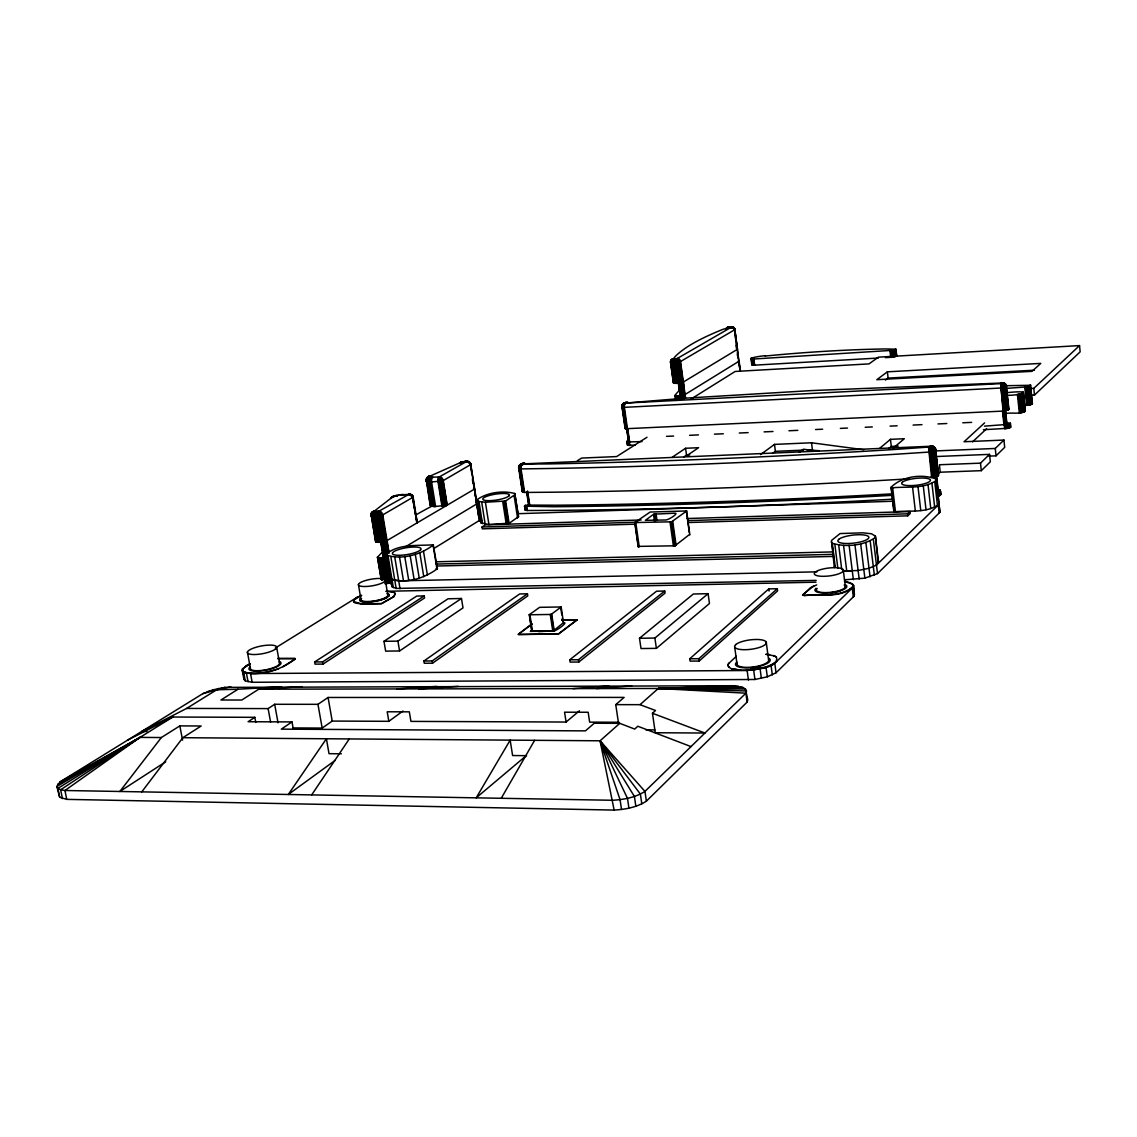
<?xml version="1.0" encoding="UTF-8"?>
<svg xmlns="http://www.w3.org/2000/svg" width="1137" height="1137" viewBox="0 0 1137 1137"><rect width="100%" height="100%" fill="white"/><g stroke="black" fill="none" stroke-linecap="round" stroke-linejoin="round"><path stroke-width="1.5" d="M679.443 390.346A365.204 71.176 -6.2 0 0 676.657 393.274L675.094 395.306L675.79 399.115M934.785 448.319A4.022 3.496 -72 0 0 931.061 446.23L523.588 463.868M683.323 382.046L737.543 349.244L734.829 329.517A3.07 2.914 -66.4 0 0 731.517 327.044L722.905 329.346A363.087 65.349 -6.3 0 0 674.838 356.933L673.346 358.851L677.169 358.539L731.574 327.072A3.07 2.999 -48.9 0 1 734.971 329.588L680.253 361.694L674.255 362.859L670.631 362.149M683.195 382.117L677.069 383.382L673.445 382.615M398.59 495.078L408.752 494.353A3.795 2.97 -83.1 0 1 412.063 496.116M381.151 579.344L377.427 557.315L380.938 553.548A465.815 117.182 -7.1 0 1 383.084 551.644M374.229 511.181L378.948 511.195L408.766 494.439A3.795 3.596 -56.4 0 1 413.044 497.21L382.757 514.905L374.84 516.553L371.06 515.345A3.894 3.709 30.3 0 1 374.229 511.181L392.762 496.812L398.618 494.979M728.831 327.982L729.158 327.158M429.459 476.531A3.937 3.823 5.8 0 0 426.19 480.866L430.411 482.06L442.705 480.894L470.803 464.521A3.852 3.724 -41.5 0 0 466.468 461.523L461.352 462.19L429.544 476.332A3.923 3.752 31.4 0 0 426.318 480.553L430.227 505.624L434.391 506.59L447.239 505.169L443.288 480.624A3.923 3.283 61 0 0 439.28 476.943L431.406 477.242L429.544 476.332M439.28 476.943L466.497 461.565A3.852 3.738 17.3 0 1 470.889 464.82M892.417 499.2A1418.877 204.035 -5.9 0 1 554.16 510.371L527.412 510.499L525.152 509.945L526.019 508.807M528.975 504.16L524.512 506.178L553.605 506.747A1419.26 202.77 -5.9 0 0 891.962 495.348M908.847 478.819L898.713 479.43A1420.795 197.696 -6 0 1 551.417 492.222L524.64 492.449L522.423 491.411M894.89 350.182L753.859 358.994C743.456 358.482 767.759 354.829 765.3 356.037A375.281 78.68 -7.7 0 1 885.78 348.945L895.785 349.201L894.89 350.182L895.615 356.492L896.51 355.483M397.367 495.49L397.353 496.372M626.302 402.981L685.327 398.163L811.605 390.574L1002.379 382.998A3.667 3.496 -48.1 0 1 1006.316 385.997L1008.917 409.292L1002.493 411.125L1003.999 425.266L1010.409 423.405L1006.458 422.566M844.507 579.813L864.873 578.136L877.508 573.602L939.915 512.247L933.292 451.29A4.036 2.373 73.7 0 0 930.35 446.955L896.141 449.371A1420.312 187.577 -6 0 1 549.171 463.91L521.855 464.067L523.617 463.342M938.991 504.302L939.105 502.952L939.02 504.302C926.769 513.341 909.628 510.328 895.473 511.707L893.853 511.551L891.067 487.276C902.209 476.09 922.263 473.603 936.405 479.132L936.277 480.439C923.912 489.251 906.843 486.352 892.644 487.787L891.067 487.276M930.805 477.469L938.395 475.55L935.353 449.428A4.036 3.695 -62.8 0 0 931.16 446.272L931.246 446.315A4.036 3.837 -47.6 0 1 935.595 449.57L934.443 450.906L929.54 452.029L895.757 454.246A1423.297 189.396 -6 0 1 547.835 468.529L521.016 468.913L518.813 467.918A3.766 3.567 38.5 0 1 521.897 463.939A3.752 3.439 51 0 0 519.012 467.733L522.551 492.065M411.708 496.087A3.795 2.658 -86.8 0 0 408.766 494.353L408.766 494.439A3.795 3.24 -77.9 0 1 412.617 497.068L416.867 523.034L416.739 522.139M853.489 585.257L854.271 595.944L776.045 672.791L767.304 676.799L754.925 679.485L252.144 682.285L245.251 680.807L243.929 679.4L244.171 677.68M282.942 666.723L294.98 659.147C280.754 669.963 261.339 676.614 243.645 672.095L242.323 670.716L242.522 668.798L250.396 663.695M242.323 670.716L242.565 669.025L247.482 664.946M876.442 565.061L878.475 561.763L875.405 536.152L871.525 533.779L862.841 532.812L840.058 533.566L831.545 540.43L834.345 567.562L834.714 565.956M739.093 365.631L738.453 360.727L739.121 361.168L684.431 394.909M878.205 563.355L875.405 536.152M853.148 586.962C839.689 597.607 820.289 594.296 804.427 595.404L802.566 595.035L804.456 595.632C819.137 593.542 843.256 599.242 853.517 585.47C852.921 582.144 834.345 578.648 852.309 583.977L853.517 585.47L854.271 595.944M928.545 447.267L931.601 477.412M464.038 461.523L464.322 462.333M729.457 327.115L729.4 327.897M675.435 358.965L680.153 395.221L684.531 394.837L683.365 382.032M243.929 679.4L242.28 670.503L243.645 672.095L250.538 673.559L747.137 670.517C755.252 669.252 779.442 668.329 776.415 657.03L773.7 655.566L776.415 657.03M747.108 702.097L747.762 699.88L745.488 689.022L742.759 687.43L733.18 685.725L225.012 687.388L212.889 689.875L202.841 693.655L60.119 781.858L56.85 786.52L59.678 797.222L66.742 799.368L614.151 810.084C625.322 809.416 636.862 807.341 646.385 801.159L747.108 702.097L745.9 693.186L746.568 690.983L658.309 688.468L258.739 689.193L241.811 700.022L220.919 700.008L238.031 689.235L281.564 686.734L278.608 688.652M1010.409 423.405L1010.736 427.1L1008.078 428.279L983.42 429.729M984.486 426.148L1006.97 424.428L1003.118 387.689A3.653 1.322 79.3 0 0 1001.313 383.595L624.895 403.109A3.425 1.677 75.5 0 1 625.847 402.569L626.601 402.413M729.755 327.072L730.011 328.11M625.847 402.569L624.853 402.981A3.425 3.312 34.3 0 0 621.967 406.662L624.398 407.344L1000.304 388.058L1006.487 386.282A3.681 3.567 -3 0 0 1002.45 383.112L1002.379 382.998A3.667 3.383 -62.8 0 1 1006.103 385.869L1008.732 409.633M937.485 489.663C941.891 488.683 942.246 496.542 937.698 496.144L937.414 493.572M937.499 490.701L938.21 490.146L937.371 489.72M727.964 665.33L728.661 663.269L728.007 665.557L729.002 667.405L728.007 665.557M1001.313 383.595L1002.45 383.112A3.681 3.553 -27.1 0 1 1006.458 386.139M376.944 511.693L383.979 557.173L387.035 557.102M930.222 446.145A4.036 1.563 89.1 0 1 931.231 446.329L931.288 446.372A4.051 3.908 -24.2 0 1 935.737 449.74L938.395 475.55M629.5 440.275L626.928 441.71L629.6 442.151L627.709 428.919L624.995 428.351L626.103 427.555M627.112 428.223L626.558 428.692L1002.763 411.111L1005.279 410.485L1004.909 409.874M930.35 446.955L931.302 446.429A4.036 3.866 28.9 0 1 935.708 450.096M523.859 463.299L524.043 463.37A3.752 0.796 84 0 1 524.527 463.313M638.184 546.385L674.98 545.803L689.576 534.418M627.141 402.327L627.496 403.081M634.773 522.565L671.626 521.812L686.72 510.954L650.151 512.034L634.773 522.565L638.17 546.783M576.971 619.821L558.565 634.034L518.387 634.503L558.523 633.821L577.099 619.963L561.792 619.821M530.425 631.348L552.326 631.22C556.178 631.717 568.656 621.612 563.824 622.806M529.316 614.776L551.104 614.449L561.166 606.959L539.606 607.329L529.288 614.733L531.832 630.964L553.591 630.694L563.057 623.019M501.232 798.302L534.632 740.315M532.017 624.071L518.259 634.361L531.988 623.858M802.708 595.404L810.397 587.715L816.693 584.915M509.205 523.191L488.924 524.512L480.923 522.821L477.156 499.598C487.418 492.392 502.682 490.303 514.763 493.501L518.515 516.695L509.092 523.318L505.624 501.005L515.089 494.581M311.666 794.919L349.272 738.936M141.77 791.878L182.844 737.7L201.15 726.003L179.845 725.889L161.34 737.543L119.854 791.48L165.718 761.776M1025.944 405.383C1027.265 405.213 1033.86 404.786 1031.842 403.01M480.653 521.698L481.676 520.405M816.011 588.284L815.03 589.534A16.06 4.434 -7 0 0 825.164 593.045L829.243 592.86A16.06 4.434 -7 0 0 843.839 589.378A16.06 4.434 -7 0 0 845.402 584.745M817.176 588.44L816.394 589.421A14.667 4.051 -7 0 0 825.661 592.619L829.385 592.448A14.667 4.051 -7 0 0 842.716 589.279A14.667 4.051 -7 0 0 844.151 585.043M736.847 662.004L735.639 663.482A17.496 5.287 -7.5 0 0 755.039 667.177A17.496 5.287 -7.5 0 0 768.839 658.181M394.042 596.285L395.25 593.301L394.084 596.484L381.535 603.719L361.793 604.088L355.071 602.951L353.579 601.601L361.751 603.889L381.492 603.52L394.084 596.484M383.354 556.306L383.979 557.173M464.408 461.48L465.033 462.233M375.58 540.715C376.219 543.955 383.524 541.553 386.239 540.928L388.3 553.15M353.621 601.814L353.564 600.194L357.686 596.925L275.339 648.005M361.523 595.305L353.564 600.194M371.259 515.132L375.537 541.724M429.758 476.119A3.923 3.61 48 0 0 426.659 480.198L430.482 505.894M988.991 456.108L996.055 455.823L1004.696 447.338L1003.928 440.062L964.048 441.753L984.571 422.907M937.457 474.413L940.242 472.21L981.316 470.661L990.341 461.807L989.531 454.374L937.059 456.491M476.9 503.833L477.27 503.037L475.991 502.625M935.225 450.934L995.259 448.461L1003.928 440.062M940.242 472.21L939.404 464.749L980.492 463.157L989.531 454.374M740.983 670.276L731.603 668.684L740.983 670.276L753.632 669.906L766.025 667.248L774.78 663.283L852.253 588.071L853.333 596.854M748.43 680.068L747.094 670.247L765.997 667.007L771.014 665.131L776.983 660.91M1030.961 395.235L1034.499 395.065L1080.15 351.845L1079.539 345.591L878.404 357.16L869.023 363.897L735.17 371.458L691.182 398.959M687.984 522.551L907.809 515.814L910.197 513.54L909.97 511.551L687.118 518.543M388.84 552.923L386.793 540.7L474.655 488.995L473.774 488.199M687.714 520.632L907.568 513.81L909.97 511.551M1030.264 388.541L1033.803 388.357L1079.539 345.591M972.533 441.852L986.603 428.763M831.161 541.979L832.298 543.33C846.07 547.338 863.125 545.774 875.12 537.702M813.722 585.967L802.779 594.694M728.689 663.511L736.307 656.291M652.467 713.269L704.926 733.038L655.267 732.74L652.467 713.269L655.537 710.497L640.032 704.67L615.757 704.642L618.471 723.018M816.863 571.84L398.703 580.865L392.052 579.827L390.474 577.44L390.545 578.761C405.895 584.205 424.627 578.264 437.375 568.713L433.325 544.936L432.159 544.865C417.222 545.874 398.931 543.784 386.452 553.818L386.566 555.083C401.873 560.257 421.344 554.444 433.325 544.936M699.184 661.038L777.58 590.899L777.31 588.724L768.811 588.881L689.761 658.764L690.088 661.094L699.184 661.038L698.871 658.693L777.31 588.724M640.032 704.67L658.309 688.468L733.18 685.725M690.998 746.597L637.814 726.245L634.688 729.073L619.764 723.345L600.066 740.798L182.844 737.7M615.757 704.642L624.114 697.407L328.067 697.478L317.962 704.329L274.671 704.286L268.119 708.593L186.624 708.436L141.713 731.432L146.971 731.475M295.009 659.361L294.966 658.38L277.741 658.437M656.39 648.36L709.474 603.491L708.095 593.685L693.357 593.997L639.491 638.269L641.012 648.545L656.39 648.36L654.884 638.056L708.095 593.685M892.716 448.546L904.327 438.726L890.47 439.337L879.953 448.077M525.919 755.934L476.176 797.861L510.158 740.13L512.602 755.536L526.573 755.679M292.777 727.922L322.169 728.078L332.217 721.071L388.84 721.313L387.205 711.79L409.32 711.833L410.94 721.398L566.084 722.038L579.444 710.781M606.163 688.255L608.835 685.995L573.062 688.624M888.665 448.618L891.294 446.415L898.216 446.116M730.039 327.044L730.608 328.039M578.804 662.032L665.031 593.173L664.733 591.041L656.561 591.197L569.751 659.801L570.092 662.089L578.804 662.032L578.463 659.73L664.733 591.041M937.258 492.278L940.342 490.445M1005.151 413.882C1008.633 411.765 1022.675 415.133 1024.92 410.642M799.268 452.355L803.404 449.214L817.475 451.091M752.012 364.408L754.655 365.148L878.361 358.041M885.481 380.071L888.125 378.081L1034.386 370.193M887.386 371.827L876.826 379.687L1032.012 371.344L1040.781 363.399L887.386 371.827L888.125 378.081M772.591 453.393L775.391 451.332L803.575 450.124M760.511 454.629L774.496 444.396L811.52 442.776L863.807 449.74M335.287 760.283L288.286 794.493L326.39 738.766L329.019 753.675L341.327 753.788M388.84 721.313L402.953 711.037M434.007 688.439L436.821 686.393L396.813 688.951M653.391 514.436L645.375 520.334L665.557 519.979C668.428 520.234 679.528 512.773 674.852 513.213L654.045 514.151L654.343 521.13M432.557 663.184L527.767 595.887L527.454 593.812L519.666 593.955L423.902 661.009L424.272 663.241L432.557 663.184L432.188 660.952L527.454 593.812M399.584 650.961L463.015 607.883L461.466 598.488L448.049 598.787L383.965 641.325L385.656 651.131L399.584 650.961L397.907 641.126L461.466 598.488M685.966 456.278L698.587 447.708L685.583 448.276L672.308 457.173M293.232 728.817L291.996 721.924L281.322 729.144L585.441 730.878L594.267 723.231L619.764 723.345M683.763 456.96L686.521 455.098L689.761 454.956M474.385 489.208L473.489 488.526M255.768 722.436L254.83 717.319L248.108 721.725L291.996 721.924M322.965 664.093L424.57 597.977L424.229 595.93L416.739 596.072L314.636 661.947L315.02 664.136L322.965 664.093L322.581 661.905L424.229 595.93M647.01 437.262L616.609 456.577L581.661 458.069L577.326 460.741M634.801 524.185L482.33 528.861L482.045 527L485.471 524.868L641.126 519.979M254.83 717.319L172.781 717.035L57.873 788.382L59.678 797.222M186.624 708.436L218.887 688.411M245.379 666.495L249.87 663.724M433.922 548.475L481.562 519.112M404.673 547.281L476.758 503.933M57.617 784.303L140.022 737.387L161.34 737.543M60.119 781.858L140.022 737.387L64.937 790.499L60.631 789.746L57.873 788.382L56.85 786.52L140.022 737.387L60.631 789.746L62.436 798.6M1006.33 388.399L1025.475 386.992L1030.705 385.272L1006.146 385.713M622.65 406.207L621.967 406.662L625.151 428.606M127.642 740.13L172.781 717.035M477.156 499.598L478.975 501.516L485.414 502.256L505.624 501.005M387.063 540.558L382.416 541.539L385.059 557.258M1006.558 395.207C1019.477 396.046 1035.793 389.778 1007.695 392.563M357.714 597.124L361.566 595.504M529.472 504.288L528.534 505.084L556.178 505.212A1415.679 202.016 -5.9 0 0 891.778 493.87M629.244 441.341L628.448 441.923L642.021 441.597M684.73 394.766L679.4 395.918L675.165 395.562M868.981 568.273L876.471 565.061L938.267 505.027L939.162 512.972M683.01 382.188L681.433 382.572L683.152 395.15M245.251 680.807L243.602 671.882C255.015 675.662 267.863 671.683 278.636 668.854M202.841 693.655L225.012 687.388M391.739 582.67L384.903 583.693M538.597 631.618L554.6 630.836M377.427 557.315L381.336 558.21L387.461 557.215L390.588 575.876M869.023 568.258L858.094 570.518L843.512 570.959M207.417 691.666L230.854 686.847M212.889 689.875L238.031 689.235M680.153 395.221L678.249 382.6L681.12 382.615L682.84 395.193M523.375 463.384L522.992 464.607M596.499 688.581L631.675 685.952M418.8 688.908L458.296 686.336M258.739 689.193L301.831 686.691M885.425 357.643L890.726 357.331L889.987 351.035M666.524 436.366L673.63 436.039M689.59 435.315L698.459 434.902M714.42 434.163L723.303 433.765M739.263 433.026L748.132 432.628M764.092 431.889L772.975 431.492M788.936 430.752L797.804 430.354M815.542 429.53L822.634 429.203M840.385 428.393L847.477 428.066M865.214 427.256L872.306 426.929M890.058 426.119L897.15 425.792M913.11 425.067L921.979 424.655M937.954 423.93L946.823 423.518M962.783 422.779L971.652 422.381M627.61 440.929L627.51 445.135L635.142 445.235M807.099 449.982L819.365 450.707M518.102 513.697L893.44 501.232M482.045 527L638.07 522.167M738.553 686.307L658.309 688.468L745.9 693.186L644.949 791.395C635.412 797.534 623.858 799.595 612.687 800.277L64.937 790.499L66.742 799.368M436.381 561.792L832.781 551.914M436.167 564.066L833.577 554.33M436.48 566.027L833.833 556.419M843.455 571.257L852.309 571.072M385.784 591.297L815.996 582.187M384.391 541.368L391.895 586.635L396.145 588.44L816.167 580.396M561.82 620.035L577.127 620.177M383.965 641.325L397.907 641.126M639.491 638.269L654.884 638.056M742.759 687.43L658.309 688.468L745.488 689.022L745.886 691.978M689.761 658.764L698.871 658.693M423.902 661.009L432.188 660.952M569.751 659.801L578.463 659.73M314.636 661.947L322.581 661.905M277.783 658.664L295.307 658.693M619.096 722.251L589.648 722.137L588.17 712.259L564.577 712.203L566.084 722.038M645.958 729.84L654.798 729.897M435.997 568.415L437.375 568.713M1005.549 423.888L1006.998 424.343M390.943 591.638L393.757 592.391L387.006 591.297M766.068 654.216L773.728 655.807M766.096 654.443L769.564 654.557M734.005 329.346L734.829 329.517L740.13 371.245M895.302 355.199L896.041 355.312L895.302 349.031M469.965 464.209L470.803 464.521L479.743 520.774M1007.851 408.666L1008.917 409.292M939.645 493.728L940.825 494.51M1005.719 385.315A3.653 3.212 -72 0 1 1005.804 385.77L1008.505 409.803M935.026 449.3L938.622 475.167M531.832 630.964L529.43 614.52M728.973 667.177L731.631 668.911M1005.279 409.988L1006.771 424.613M737.33 349.215L740.016 370.605M393.729 592.178L395.278 593.5M1010.239 423.106L1010.594 427.285M853.39 592.718L854.598 594.225M929.185 447.196L933.235 477.213M675.861 358.908L681.219 395.306M377.541 511.593L385.486 557.258M1000.858 383.666L1006.06 428.635M739.078 360.955L740.4 370.989M626.871 402.37L626.899 403.166M518.515 516.695L514.763 493.501M928.872 447.239L932.425 477.327M179.845 725.889L182.574 740.173M252.144 682.285L250.495 673.36M248.051 681.788L246.402 672.862M242.522 668.798L243.844 675.947M268.119 708.593L270.592 722.109M247.411 652.084L250.367 668.172A14.895 3.979 -10.8 0 0 260.217 670.574A14.895 3.979 -10.8 0 0 277.172 665.984L278.863 664.733A14.895 3.979 -10.8 0 0 279.347 662.558M274.671 704.286L278.039 722.805M276.703 647.493L279.603 663.567M317.962 704.329L322.169 728.078M328.067 697.478L332.217 721.071M358.411 584.56L360.969 599.512M379.175 542.221L374.84 516.553A3.88 1.961 88.1 0 1 376.091 511.764M385.358 580.367L387.873 595.319M381.336 558.21L385.628 583.679M378.436 542.235L374.116 516.568A3.88 2.331 -89.7 0 1 375.736 511.764M380.611 558.224L384.334 580.296M377.768 542.207L373.448 516.553A3.88 2.658 -87.2 0 1 375.409 511.764M377.171 542.164L372.837 516.511A3.88 2.942 -84.1 0 1 375.111 511.749M379.943 558.196L383.382 578.562M376.631 542.093L372.311 516.44A3.88 3.198 -80 0 1 374.84 511.707M379.332 558.153L382.771 578.506M376.176 541.994L371.856 516.354A3.88 3.411 -74.3 0 1 374.627 511.664M378.806 558.068L382.529 580.126M375.807 541.866L371.486 516.226A3.88 3.582 -65.7 0 1 374.443 511.607M378.351 557.969L382.075 580.012M377.981 557.841L381.705 579.884M377.541 556.888L381.421 579.728M394.766 557.045L400.025 588.767M390.872 556.76L396.145 588.44M389.11 552.781L382.757 514.905A3.894 3.056 63.3 0 0 378.948 511.195M388.584 553.037L382.245 515.132A3.88 2.644 68.1 0 0 378.834 511.238M387.959 553.264L381.648 515.345A3.88 2.26 71 0 0 378.621 511.323M385.557 541.127L387.618 553.364M388.072 556.092L393.374 587.701M387.234 553.449L380.994 515.558A3.88 1.848 73.4 0 0 378.365 511.394M384.789 541.297L387.134 555.282M384.59 541.425L380.284 515.757A3.88 1.393 75.4 0 0 378.109 511.465M383.993 541.439L386.637 557.158M386.751 557.414L390.46 579.486M383.837 541.61L379.516 515.928A3.88 0.91 77.3 0 0 377.825 511.536M383.595 541.482L386.239 557.215M385.997 557.599L390.574 583.821M383.226 541.51L385.855 557.244M385.216 557.77L389.494 583.238M382.245 541.908L377.242 511.65M382.018 541.525L384.661 557.244M381.662 541.496L384.306 557.215M384.42 557.912L388.698 583.38M381.066 541.397L383.709 557.116M380.852 541.311L383.496 557.031M383.61 558.025L387.902 583.508M380.511 541.013L383.325 556.945M380.653 542.122L376.333 516.454A3.88 1.066 84.2 0 1 376.645 511.721M382.828 558.125L387.12 583.594M379.9 542.193L375.58 516.511A3.88 1.535 86 0 1 376.375 511.749M382.06 558.182L386.353 583.651M415.289 554.316L419.226 578.122M410.13 555.51L414.081 579.33M404.744 556.405L408.709 580.225M399.499 556.931L403.464 580.737M423.518 551.388L427.413 575.123M417.322 522.622L413.172 497.31A3.809 3.681 -34 0 0 408.837 494.368A3.795 3.269 57.8 0 1 412.745 497.935M417.236 522.75L412.319 497.025A3.795 2.97 -83.1 0 0 412.205 496.556M416.952 522.977L412.859 497.139A3.795 3.454 -69.9 0 0 408.823 494.368A3.795 3.425 51.7 0 1 412.958 497.793M419.851 552.909L423.774 576.686M443.458 506.221L439.223 476.971A3.923 3.07 64.7 0 1 443.018 480.766L446.983 505.311M442.961 506.278L438.981 481.718A3.923 0.966 84 0 1 439.223 476.986A3.923 2.743 68.4 0 1 442.705 480.894L446.67 505.453M442.464 506.32L438.498 481.761A3.923 1.45 85.7 0 1 439.223 476.986A3.923 2.373 71.3 0 1 442.336 481.022L446.301 505.581M441.995 506.349L438.029 481.79A3.923 1.791 87.2 0 1 439.109 476.986L444.468 506.05M435.599 506.576L431.619 482.045A3.923 2.018 88.2 0 1 432.941 477.242M434.391 506.59L430.411 482.06A3.923 2.359 -89.9 0 1 432.074 477.256M433.311 506.548L429.317 482.031A3.923 2.757 -86.9 0 1 431.406 477.242M432.358 506.462L428.365 481.96A3.923 3.098 -83 0 1 430.809 477.199M431.563 506.32L427.569 481.832A3.923 3.383 -77.3 0 1 430.326 477.114M430.923 506.136L426.943 481.647A3.923 3.61 -68.2 0 1 429.928 477M433.026 544.865L437.034 569.012M445.889 505.709L441.923 481.15A3.923 1.947 73.6 0 0 439.223 476.986L443.97 506.15M445.434 505.837L441.483 481.278A3.923 1.507 75.7 0 0 439.223 476.986A3.923 1.023 77.4 0 1 441 481.392L444.965 505.951M477.426 500.678L480.923 522.821M477.27 503.037L480.041 520.391M477.085 502.895L479.942 520.575M479.459 520.973L470.619 464.393A3.837 3.624 -61.9 0 0 466.397 461.48M471.969 474.57L470.334 464.28A3.837 3.454 -73.1 0 0 470.235 463.811M472.509 477.995L474.143 488.285M474.811 493.458L475.337 496.727M475.849 500.01L476.36 503.279M476.971 506.093L477.512 509.49M478.052 512.901L478.592 516.297M472.409 479.629L472.964 483.054M485.414 502.256L488.924 524.512M481.69 502.057L485.201 524.285M478.975 501.516L482.472 523.702M529.927 614.847L532.443 631.035M530.638 630.992L530.553 631.504M505.084 501.275L508.552 523.588M504.672 501.403L508.154 523.716M504.203 501.502L507.685 523.83M503.705 501.588L507.187 523.915M502.753 501.659L506.235 523.986M527.568 490.971L529.771 505.368M527.497 492.548L529.458 505.354M527.227 492.52L529.188 505.325M526.857 491.795L528.961 505.283M526.701 491.895L528.634 505.155M524.64 492.449L521.016 468.913A3.752 2.373 -88.6 0 1 522.778 464.322M526.857 506.889L527.412 510.499M524.072 492.42L520.462 468.885A3.752 2.7 -85.9 0 1 522.551 464.308M526.289 506.86L526.843 510.456M523.574 492.364L519.964 468.842A3.752 2.985 -82.3 0 1 522.352 464.294M525.465 505.212L526.346 510.399M523.148 492.293L519.538 468.757A3.752 3.226 -77.5 0 1 522.196 464.266L522.196 464.266A3.752 3.411 -70.4 0 0 519.197 468.671L522.807 492.193M525.365 506.718L525.919 510.314M520.845 477.611L521.357 480.965M521.869 484.319L522.38 487.674M525.109 505.411L525.664 509.006M524.825 505.624L525.578 510.215M524.64 505.809L525.322 510.087M522.295 491.767L518.699 468.103A3.766 3.653 18.1 0 1 521.855 464.01A3.766 3.667 -10.2 0 0 518.685 468.273M524.527 506.008L525.067 509.774M514.137 495.817L517.562 517.989M561.166 606.959L563.582 623.346M560.612 606.902L561.834 614.961M562.332 618.187L562.815 621.413M551.701 614.193L554.174 630.438M551.232 614.406L553.719 630.651M551.104 614.449L553.591 630.694M550.976 614.463L553.463 630.722M550.265 614.534L552.753 630.793M628.932 808.18L627.482 798.373L600.066 740.798L644.949 791.395L646.385 801.159M621.527 809.487L620.063 799.681L600.066 740.798L640.373 794.067L641.808 803.859M614.151 810.084L600.066 740.798L634.403 796.454L635.853 806.261M626.004 428.848L622.92 407.273A3.425 2.743 -82.8 0 1 625.179 403.18M627.894 442.094L628.363 445.391M623.119 409.519L623.588 412.83M624.298 417.791L624.781 421.102M625.648 428.791L622.337 406.364A3.425 3.041 59.1 0 1 624.98 402.882M627.297 441.099L628.008 445.32M625.364 428.706L622.11 406.52A3.425 3.198 50.2 0 1 624.909 402.939L624.838 403.024A3.425 3.283 -57.6 0 0 622.067 407.046M627.084 441.27L627.723 445.235M626.942 441.426L627.51 445.135M635.853 523.091L639.264 546.925M635.014 523.034L638.425 546.869M655.011 513.924L655.964 520.618M654.5 514.023L655.452 520.718M654.045 514.151L654.983 520.845M629.841 445.477L624.398 407.344A3.425 1.705 88.4 0 1 625.577 403.209L625.563 403.209A3.425 2.16 -89 0 0 623.843 407.344L629.287 445.462M627.254 428.905L629.145 442.137M626.913 428.308L628.932 442.122M626.629 428.478L628.505 441.98M626.43 428.905L623.36 407.316A3.425 2.473 -86.3 0 1 625.322 403.194M628.32 442.137L628.804 445.448M672.734 521.4L676.089 545.362M672.095 521.684L675.449 545.675M671.626 521.812L674.98 545.803M671.114 521.926L674.468 545.902M670.048 522.025L673.402 546.016M656.049 513.81L657.001 520.504M686.577 510.854L689.861 534.887M686.307 510.769L689.335 532.741M685.526 398.064L680.523 361.552A3.24 2.871 61.8 0 0 677.169 358.539M685.241 398.206L680.253 361.694A3.24 2.729 65.8 0 0 677.027 358.61M684.9 398.362L679.912 361.836A3.24 2.487 69.6 0 0 676.913 358.667M684.502 398.504L679.5 361.964A3.24 2.217 72.5 0 0 676.771 358.709A3.24 1.89 74.7 0 1 679.031 362.106L684.033 398.646M682.044 382.458L683.763 395.036M681.319 382.757L678.505 362.248A3.24 1.549 76.6 0 0 676.444 358.795M683.039 395.335L683.508 398.789M682.527 395.235L677.936 362.362A3.24 1.165 78.2 0 0 676.259 358.837M682.47 395.463L682.953 398.916M680.509 382.686L682.228 395.264M681.916 395.292L677.354 362.49A3.24 0.767 79.7 0 0 676.06 358.88M681.887 395.591L682.356 399.044M679.841 382.728L681.56 395.306M681.262 395.69L681.745 399.144M679.187 382.728L680.907 395.292M680.622 395.278L675.648 358.937M680.637 395.79L681.12 399.243M678.647 382.686L680.367 395.25M680.011 395.861L680.495 399.314M677.666 383.34L674.852 362.817A3.24 0.881 85.1 0 1 675.236 358.994M679.4 395.918L679.869 399.371M677.069 383.382L674.255 362.859A3.24 1.265 86.6 0 1 675.023 359.008M678.803 395.96L679.272 399.414M685.583 448.276L686.521 455.098M676.458 383.396L673.644 362.888A3.24 1.592 88.1 0 1 674.753 359.008M678.192 395.989L678.661 399.428M675.89 383.411L673.076 362.902A3.24 1.89 89.7 0 1 674.483 359.022M677.624 395.989L678.093 399.442M675.364 383.396L672.55 362.902A3.24 2.175 -88.4 0 1 674.241 359.022M677.098 395.974L677.567 399.428M674.881 383.368L672.066 362.874A3.24 2.416 -86.1 0 1 674.028 359.008M676.614 395.946L677.083 399.4M674.468 383.325L671.64 362.831A3.24 2.644 -83.2 0 1 673.829 358.994M676.188 395.903L676.671 399.357M674.099 383.268L671.285 362.774A3.24 2.828 -79.2 0 1 673.658 358.965M675.833 395.832L676.302 399.286M673.815 383.197L670.986 362.703A3.24 2.97 -73.4 0 1 673.516 358.937A3.24 3.084 -64.3 0 0 670.759 362.618M675.534 395.761L676.018 399.201M673.587 383.098L670.617 362.518A3.24 3.155 -48.1 0 1 673.346 358.851A3.24 3.184 -18.1 0 0 670.546 362.405M673.36 382.871L670.546 362.291A3.24 3.169 18.6 0 1 673.317 358.738M675.094 395.306L675.804 400.466M754.925 679.485L753.604 669.665M734.701 647.067L737.074 664.633M774.78 663.283L776.045 672.791M772.307 674.895L771.014 665.131M767.304 676.799L765.997 667.007M760.056 668.556L761.364 678.363M768.811 588.881L769.095 591.055M737.174 348.874L734.616 329.446A3.07 2.786 -75.8 0 0 731.461 327.015A3.07 2.601 -81.4 0 1 734.346 329.389M734.985 334.25L735.611 339.096M736.25 343.957L736.89 348.817M737.359 352.541L738.027 357.643M736.122 345.534L736.549 348.775M737.373 354.218L737.828 357.629M766.224 642.05L768.541 659.616A15.989 4.832 -7.5 0 1 752.779 667.035A15.989 4.832 -7.5 0 1 737.117 663.368M753.859 358.994L754.655 365.148M753.319 359.008L754.115 365.162M752.822 359.022L753.618 365.176M752.367 359.008L753.163 365.162M751.784 357.984L752.765 365.133M751.472 358.127L752.424 365.091M751.216 358.269L752.14 365.02M751.06 358.382L751.799 364.863M774.496 444.396L775.391 451.332M832.298 543.33L835.269 567.264M832.17 545.533L832.81 550.635M833.449 555.737L834.075 560.854M811.52 442.776L812.386 449.755M849.112 545.263L853.361 579.643M843.569 545.405L846.752 571.186M843.256 569.722L845.388 586.976M838.708 545.106L841.693 569.14M834.871 544.396L837.841 568.386M865.868 542.477L870.047 576.829M860.666 543.756L864.873 578.136M859.174 579.088L854.939 544.708M873.344 539.336L877.508 573.602M870.189 540.97L874.367 575.279M890.47 439.337L891.294 446.415M892.644 487.787L895.473 511.707M891.664 487.787L894.492 511.707M891.294 487.745L894.108 511.65M912.57 487.105L915.356 511.096M895.984 349.414L896.695 355.824M895.785 349.201L896.624 355.952M895.572 349.102L896.254 356.222M895.231 350.054L895.97 356.35M894.478 350.324L895.203 356.62M894.009 350.438L894.734 356.748M893.497 350.566L894.222 356.862M892.943 350.665L893.682 356.975M892.374 350.764L893.099 357.075M891.778 350.85L892.502 357.16M891.166 350.935L891.905 357.231M890.569 350.992L891.124 355.71M907.568 513.81L907.809 515.814M928.019 484.561L930.762 508.552M923.258 485.698L926.015 509.703M917.985 486.565L920.757 510.57M940.2 490.274L940.583 494.908M939.972 490.118L940.398 493.984M938.124 475.763L935.254 450.494A4.036 3.582 56.4 0 0 931.118 446.642M939.873 491.255L940.313 495.121M937.755 475.977L934.884 450.707A4.036 3.354 63 0 0 930.976 446.713M939.517 491.468L939.944 495.348M937.3 476.19L934.443 450.906A4.036 3.07 67.5 0 0 930.791 446.798M939.063 491.681L939.503 495.561M938.167 490.246L933.903 451.105A4.036 2.743 71 0 0 930.578 446.884M938.537 491.895L938.963 495.76M936.192 474.996L937.94 490.473M935.737 475.238L939.915 512.247M935.836 478.776L932.624 451.474A4.036 1.976 76 0 0 930.08 447.026M936.234 482.216L937.016 489.095M935.126 475.451L935.509 478.89M936.291 485.755L936.689 489.194M934.785 476.943L931.914 451.645A4.036 1.535 78 0 0 929.796 447.083M934.756 481.832L937.471 505.752M934.017 477.085L931.146 451.787A4.036 1.08 79.8 0 0 929.497 447.139M931.942 483.253L934.671 507.201M980.492 463.157L981.316 470.661M995.259 448.461L996.055 455.823M1009.997 423.93L1010.381 427.455M1005.79 385.77L1006.146 389.053M1006.842 395.619L1007.368 400.551M1007.879 405.483L1008.235 408.766M1008.192 409.974L1005.762 386.935A3.653 3.098 64.5 0 0 1002.194 383.34M1009.699 424.101L1010.068 427.626M1007.808 410.144L1005.364 387.092A3.653 2.828 69.2 0 0 1002.067 383.396L1002.067 383.396A3.653 2.516 72.6 0 1 1004.895 387.262L1007.339 410.301M1009.301 424.272L1009.67 427.796M1008.832 424.442L1009.201 427.967M1006.799 410.457L1004.355 387.404A3.653 2.146 75.2 0 0 1001.725 383.51M1008.306 424.598L1008.675 428.123M1006.202 410.613L1003.758 387.561A3.653 1.748 77.4 0 0 1001.526 383.553M1007.709 424.741L1008.078 428.279M1007.069 424.883L1007.439 428.407M1005.122 410.571L1006.615 424.698M1006.43 424.783L1002.45 387.802A3.653 0.881 81 0 0 1001.1 383.638M1006.387 424.996L1006.771 428.535M1004.696 410.727L1006.188 424.868M1004.426 410.812L1005.932 424.94M1003.815 410.954L1005.307 425.082M1005.35 428.72L1000.631 383.695L1004.639 428.791M1003.118 411.068L1004.625 425.195M1025.475 386.992L1027.365 405.241M1024.764 387.063L1026.654 405.326M1023.385 392.464L1025.332 411.182L1023.243 392.336M1023.002 392.222L1024.977 411.523M1022.689 392.123L1024.679 411.693M1022.376 393.402L1024.295 411.864M1021.921 393.573L1023.854 412.02M1021.41 393.729L1023.328 412.191M1020.827 393.871L1022.76 412.347M1020.202 394.013L1022.135 412.475M1019.534 394.141L1021.467 412.603M1018.837 394.255L1020.77 412.717M1018.127 394.354L1020.06 412.816M1017.402 394.44L1019.335 412.902M1033.803 388.357L1034.499 395.065M1030.506 385.002L1032.439 403.806M1030.278 384.903L1032.225 403.962M1030.037 385.898L1031.927 404.132M1029.667 386.054L1031.557 404.303M1029.227 386.21L1031.117 404.459M1028.715 386.367L1030.605 404.616M1028.146 386.523L1030.037 404.772M1027.521 386.651L1029.411 404.914M1026.867 386.779L1028.758 405.042M1026.185 386.893L1028.075 405.156M391.796 585.285L391.895 586.635M931.743 447.211A4.036 1.563 89.1 0 1 931.885 447.608M524.214 463.271A3.752 1.364 86.1 0 1 524.939 463.285M520.035 466.696A3.752 2.7 68.2 0 1 522.352 463.669M520.575 465.616A3.752 2.359 71.1 0 1 522.523 463.598M930.336 446.145A4.022 2.132 -88.1 0 1 932.368 447.211M930.549 446.159A4.022 2.544 -85.5 0 1 932.951 447.239M931.302 446.429A4.051 3.923 3.4 0 1 935.765 449.911M521.116 465.445A3.752 1.976 73.6 0 1 521.272 464.678M521.4 464.351A3.752 1.976 73.6 0 1 522.722 463.541M521.812 464.521A3.752 1.549 75.6 0 1 522.921 463.484M522.395 464.393A3.752 1.109 77.5 0 1 523.148 463.427M930.748 446.173A4.022 2.914 -82.3 0 1 933.477 447.296M519.609 466.881A3.752 3.013 64.2 0 1 522.21 463.725M519.268 466.611A3.752 3.255 58.9 0 1 522.096 463.797M518.77 468.416A3.766 3.638 -39 0 1 521.883 464.123M518.941 468.558A3.752 3.553 -58.8 0 1 521.954 464.18M931.217 446.557A4.036 3.752 46.2 0 1 935.538 450.295M930.919 446.201A4.022 3.24 -78 0 1 934.515 448.689M621.911 406.804A3.425 3.354 5.3 0 1 624.838 403.024A3.425 3.354 -32.6 0 0 621.953 406.932M1006.074 386.765A3.653 3.312 57.3 0 0 1002.294 383.297L1002.379 383.24A3.653 3.454 44.9 0 1 1006.302 386.608M1002.436 383.169A3.667 3.539 23.4 0 1 1006.444 386.438M1002.18 382.913A3.653 3.212 -72 0 1 1005.591 384.875M1002.038 382.885A3.653 2.999 -77.9 0 1 1005.207 384.789M1001.853 382.856A3.653 2.729 -82 0 1 1004.17 383.61M1004.611 384.32A3.653 2.729 -82 0 1 1004.767 384.718M1001.64 382.828A3.653 2.43 -85.1 0 1 1003.914 383.894M1001.413 382.814A3.653 2.089 -87.6 0 1 1003.374 383.865M1001.171 382.814A3.653 1.705 -89.6 0 1 1002.791 383.865M627.397 402.299A3.425 0.711 84.3 0 1 628.093 403.01M625.762 403.081A3.425 0.91 78.8 0 1 626.331 402.455M625.322 402.953A3.425 1.308 77.2 0 1 626.089 402.512M624.497 404.317A3.425 1.677 75.5 0 1 624.739 403.308M624.028 404.09A3.425 2.018 73.6 0 1 625.62 402.626M623.431 405.44A3.425 2.331 71.3 0 1 625.421 402.697M622.991 405.184A3.425 2.615 68.4 0 1 625.251 402.754A3.425 2.842 64.6 0 0 622.621 405.34M622.28 407.145A3.425 3.155 -70.5 0 1 624.952 403.138L625.052 403.166A3.425 2.985 -78 0 0 622.564 407.217M839.916 591.126A16.06 4.434 -7 0 1 837.472 591.78M836.164 592.079A16.06 4.434 -7 0 1 830.664 592.945M387.347 593.713A14.937 3.752 -9.8 0 1 388.598 596.399M360.344 598.829A14.937 3.752 -9.8 0 0 366.739 602.127L370.264 601.97A14.937 3.752 -9.8 0 0 387.063 597.55L388.57 596.2A14.937 3.752 -9.8 0 0 387.319 593.514M387.021 597.351A14.937 3.752 -9.8 0 1 370.236 601.757L366.697 601.928A14.937 3.752 -9.8 0 1 360.301 598.63M387.475 594.48A13.644 3.425 -9.8 0 1 387.347 596.3L385.926 597.366A13.644 3.425 -9.8 0 1 370.591 601.388L367.365 601.53A13.644 3.425 -9.8 0 1 361.523 598.531M279.347 661.393A16.302 4.363 -10.8 0 1 280.185 664.633L278.338 665.998A16.302 4.363 -10.8 0 1 257.829 671.128A16.302 4.363 -10.8 0 1 249.827 667.106M759.488 666.524A17.496 5.287 -7.5 0 1 750.519 667.959M466.426 461.707A3.852 3.468 54.1 0 1 470.576 465.175M426.247 481.164A3.937 3.823 -24.4 0 1 429.502 476.716M408.609 494.353A3.795 1.99 88.5 0 1 410.556 495.306M426.489 481.42A3.923 3.752 -51.8 0 1 429.658 476.872M411.452 496.514A3.795 2.288 -89.7 0 0 408.752 494.353A3.823 3.709 -6.8 0 1 413.214 497.423M413.2 497.537A3.809 3.667 19 0 0 408.837 494.382A3.809 3.582 39.1 0 1 413.115 497.665M391.441 498.475A3.795 2.814 66.2 0 1 391.697 497.665M391.881 497.31A3.795 2.814 66.2 0 1 393.786 496.286M392.606 497.295A3.795 2.445 69.7 0 1 394.411 496.03M393.558 497.324A3.795 2.032 72.4 0 1 395.136 495.789M394.894 496.3A3.795 1.578 74.7 0 1 395.932 495.561M402.327 494.595A3.781 1.777 87.4 0 1 403.891 495.22M401.361 494.652A3.795 1.421 85.8 0 1 402.64 495.291M400.466 494.723A3.781 0.938 83.8 0 1 401.219 495.135M396.046 496.315A3.795 1.094 76.7 0 1 396.799 495.348M390.744 498.432A3.795 3.127 61.4 0 1 393.246 496.542M370.946 515.558A3.908 3.766 10.9 0 1 374.172 511.28A3.908 3.781 -10.6 0 0 370.932 515.757M371.017 515.928A3.908 3.766 -32.6 0 1 374.215 511.465M371.202 516.099A3.894 3.695 -52.2 0 1 374.3 511.536M466.454 461.679A3.852 3.653 38.7 0 1 470.775 464.99M427.341 477.938A3.908 3.411 57.7 0 1 430.07 475.891M466.497 461.565A3.852 3.752 -11.6 0 1 470.889 464.663M466.312 461.437A3.837 3.454 -73.1 0 1 470.064 463.356M466.184 461.423A3.837 3.226 -79.9 0 1 469.709 463.271M466.042 461.395A3.837 2.942 -84.4 0 1 468.572 462.091M469.084 462.802A3.837 2.942 -84.4 0 1 469.268 463.214M465.872 461.38A3.837 2.615 -87.7 0 1 468.117 462.063M465.673 461.38A3.837 2.231 89.7 0 1 467.62 462.048M465.445 461.395A3.837 1.833 87.6 0 1 467.065 462.063M465.118 461.409A3.837 1.435 85.9 0 1 466.412 462.105M464.763 461.437A3.837 1.038 84.4 0 1 465.729 462.162M462.333 462.134A3.837 1.066 77.5 0 1 462.944 461.721M461.75 462.276A3.837 1.464 75.9 0 1 462.588 461.807M460.855 463.399A3.837 1.833 74.3 0 1 461.053 462.702M461.366 462.19A3.837 1.833 74.3 0 1 462.262 461.892M460.343 463.2A3.837 2.203 72.4 0 1 461.963 461.977M459.803 463.384A3.837 2.53 70.1 0 1 461.679 462.077M416.611 514.521A463.498 113.529 -7.1 0 1 433.197 505.51M731.461 327.229A3.07 2.828 58.7 0 1 734.729 330.028M731.546 327.172A3.07 2.928 50.8 0 1 734.9 329.901M731.119 326.987A3.07 2.118 -88 0 1 733.123 327.911M732.697 327.911A3.07 1.819 89.8 0 0 730.963 326.973A3.07 1.492 88 0 1 732.242 327.925M731.247 326.987A3.07 2.388 -85.2 0 1 733.493 327.939M730.608 326.987A3.07 1.151 86.5 0 1 731.745 327.939M730.338 327.015A3.07 0.81 85.2 0 1 731.19 327.982M728.291 328.081A3.07 0.867 79.6 0 1 728.874 327.214M727.822 327.925A3.07 1.18 78.4 0 1 728.604 327.257M727.353 328.024A3.07 1.492 77.1 0 1 728.334 327.314M726.898 328.138A3.07 1.777 75.6 0 1 728.092 327.385M726.671 327.996A3.07 2.032 73.8 0 1 727.865 327.442M725.747 329.318A3.07 2.274 71.7 0 1 725.96 328.65M726.33 328.11A3.07 2.274 71.7 0 1 727.666 327.499M735.028 329.687L734.999 329.787A3.07 2.999 30.4 0 0 731.574 327.129L731.588 327.101A3.07 3.027 -13.2 0 1 735.028 329.687M902.451 482.145L901.684 483.111A14.497 3.439 -6.5 0 0 911.348 485.598L915.058 485.385A14.497 3.439 -6.5 0 0 930.279 480.823A14.497 3.439 -6.5 0 0 919.563 478.08A14.497 3.439 -6.5 0 0 902.451 482.145M815.257 572.11L814.348 573.219A14.696 3.965 -7 0 0 823.614 576.317L827.338 576.146A14.696 3.965 -7 0 0 843.185 571.144A14.696 3.965 -7 0 0 832.909 567.704A14.696 3.965 -7 0 0 815.257 572.11M838.822 539.308L837.898 540.445A15.634 4.022 -6.8 0 0 850.519 543.415A15.634 4.022 -6.8 0 0 868.327 538.512A15.634 4.022 -6.8 0 0 858.705 534.717L854.782 534.916A15.634 4.022 -6.8 0 0 838.822 539.308M735.852 644.494L734.744 645.816A16.017 4.719 -7.5 0 0 746.924 649.653A16.017 4.719 -7.5 0 0 765.613 644.21A16.017 4.719 -7.5 0 0 756.574 639.463L752.595 639.619A16.017 4.719 -7.5 0 0 735.852 644.494M509.035 495.86L507.798 496.77A13.459 2.97 -8.9 0 1 492.932 500.465L489.677 500.664A13.459 2.97 -8.9 0 1 483.893 497.679A13.459 2.97 -8.9 0 1 500.294 493.6A13.459 2.97 -8.9 0 1 509.035 495.86M420.548 549.867L419.098 550.933A14.525 3.425 -9.5 0 1 400.594 555.254A14.525 3.425 -9.5 0 1 393.246 552.07A14.525 3.425 -9.5 0 1 410.5 547.21L413.925 547.025A14.525 3.425 -9.5 0 1 420.548 549.867M384.818 581.334L383.411 582.371A13.672 3.354 -9.8 0 1 368.033 586.365L364.806 586.521A13.672 3.354 -9.8 0 1 359.818 582.926A13.672 3.354 -9.8 0 1 376.773 578.534A13.672 3.354 -9.8 0 1 384.818 581.334M275.964 648.63L274.273 649.867A14.923 3.894 -10.7 0 1 254.986 654.528A14.923 3.894 -10.7 0 1 248.633 650.577A14.923 3.894 -10.7 0 1 266.811 645.233L270.236 645.091A14.923 3.894 -10.7 0 1 275.964 648.63"/></g></svg>
